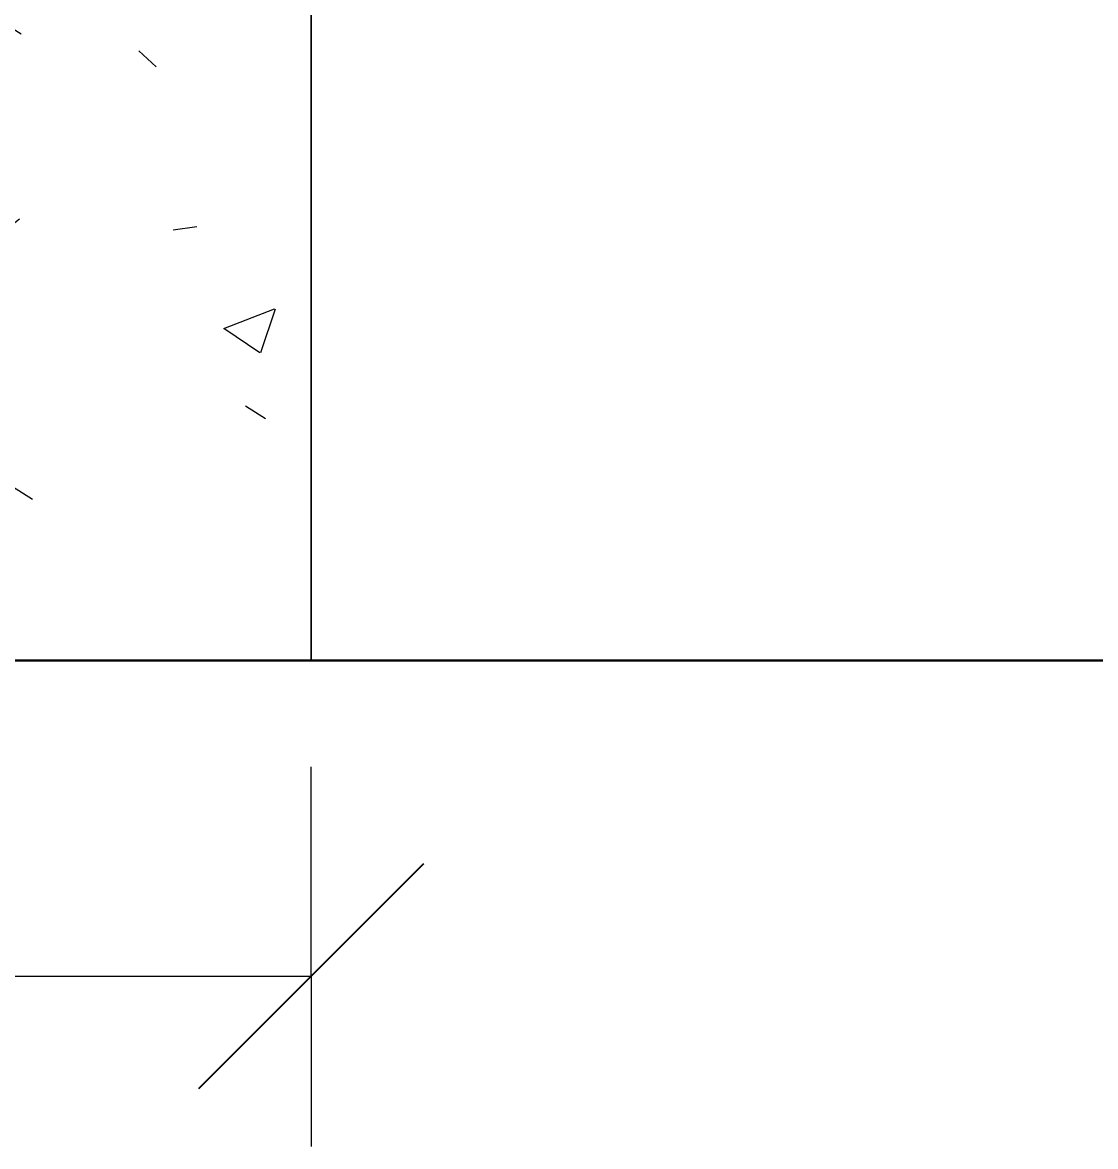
# Model space of a CAD drawing. Header units: metres. Extents: x 149 to 429, y -3 to 162.
# Drawn here: x 186.118 to 186.874, y -0.342 to 0.449 of the extents above; entities that cross this region are included whole.
import ezdxf

# ---------------------------------------------------------------- set-up
doc = ezdxf.new("R2010")
doc.units = ezdxf.units.M
doc.layers.add('1053_ARQ_BASE_MATADOURO_2_dwg', color=7, linetype='Continuous', lineweight=5, true_color=0x767676)
for name, color, linetype, lineweight in [('A-ANNO-DIMS', 7, 'Continuous', 5), ('A-ANNO-DIMS-50', 7, 'Continuous', 5), ('A-DETL', 7, 'Continuous', 5), ('A-DETL-GENF', 7, 'Continuous', 5), ('A-PISO', 7, 'Continuous', 5), ('A-WALL', 7, 'Continuous', 9), ('G-ANNO-DIMS', 7, 'Continuous', 5)]:
    doc.layers.add(name, color=color, linetype=linetype, lineweight=lineweight)
doc.styles.add('Century Gothic_2', font='GOTHIC.TTF', dxfattribs={"height": 0.05})
doc.dimstyles.new('Setores_1_mm', dxfattribs={"dimscale": 0.3048, "dimtxt": 0.052208, "dimasz": 0.520833, "dimexe": 0.393701, "dimexo": 0.246063, "dimgap": 0.287073, "dimtad": 1, "dimrnd": 0.01, "dimzin": 0, "dimdsep": 46, "dimtxsty": 'Century Gothic_2', "dimblk1": 'OBLIQUE', "dimblk2": 'OBLIQUE', "dimsah": 1, "dimcen": 0.09, "dimazin": 0, "dimtfac": 1, "dimtdec": 4, "dimtix": 1, "dimtmove": 0, "dimatfit": 3, "dimfxl": 1, "dimtvp": 1, "dimtolj": 1, "dimtzin": 0, "dimarcsym": 2})

# ---------------------------------------------------------------- blocks, each defined once
blk = doc.blocks.new('1053_ARQ_BASE_MATADOURO_2_dwg-3637054-GG')
at = {"layer": 'A-PISO', "lineweight": 30}
for p, q in [((-110.06199, 0), (-103.91246, 0)), ((-103.91246, 0), (-110.06199, 0))]:
    blk.add_line(p, q, dxfattribs=at)
at = {"layer": 'A-PISO'}
for p, q in [((-109.73338, 0), (-107.29498, 0)), ((-107.29498, 0), (-109.73338, 0)), ((-109.63338, 0), (-107.39498, 0)), ((-107.39498, 0), (-109.63338, 0)), ((-107.21418, 0), (-107.46418, 0)), ((-107.21418, 0), (-107.46418, 0)), ((-107.46418, 0), (-107.21418, 0)), ((-107.21418, 0), (-107.46418, 0)), ((-107.46418, 0), (-107.21418, 0)), ((-107.46418, 0), (-107.21418, 0)), ((-107.21418, 0), (-107.46418, 0)), ((-107.44738, 0), (-107.14153, 0)), ((-105.94153, 0), (-107.41769, 0)), ((-106.0595, 0), (-107.41591, 0)), ((-107.28618, 0), (-107.39218, 0)), ((-107.28618, 0), (-107.39218, 0)), ((-107.28618, 0), (-107.39218, 0)), ((-107.28618, 0), (-107.39218, 0)), ((-107.28618, 0), (-107.39218, 0)), ((-107.28618, 0), (-107.39218, 0)), ((-107.28618, 0), (-107.39218, 0)), ((-107.28618, 0), (-107.39218, 0)), ((-107.28618, 0), (-107.39218, 0)), ((-107.28618, 0), (-107.39218, 0)), ((-107.38975, 0), (-106.05331, 0)), ((-107.36873, 0), (-106.0323, 0)), ((-106.00614, 0), (-107.36254, 0)), ((-106.81418, 0), (-107.21418, 0)), ((-106.56418, 0), (-107.21418, 0)), ((-107.21418, 0), (-104.08918, 0)), ((-107.21418, 0), (-104.08918, 0)), ((-107.21418, 0), (-104.21418, 0)), ((-104.21418, 0), (-107.21418, 0)), ((-103.96418, 0), (-107.21418, 0)), ((-104.21418, 0), (-107.21418, 0)), ((-104.21418, 0), (-107.21418, 0)), ((-107.21418, 0), (-104.21418, 0)), ((-107.21418, 0), (-104.21418, 0))]:
    blk.add_line(p, q, dxfattribs=at)
at = {"layer": 'A-PISO', "lineweight": 25}
for p, q in [((-107.37818, 0), (-107.48418, 0)), ((-107.37818, 0), (-107.48418, 0)), ((-107.37434, 0), (-107.48034, 0)), ((-107.36252, 0), (-107.46852, 0)), ((-107.36818, 0), (-107.37818, 0)), ((-107.37818, 0), (-107.36818, 0))]:
    blk.add_line(p, q, dxfattribs=at)
at = {"layer": 'A-PISO', "flags": 128}
for points in [[(-107.21418, 0), (-107.46418, 0), (-109.56418, 0)], [(-107.21418, 0), (-104.21418, 0), (-103.96418, 0)]]:
    blk.add_lwpolyline(points, dxfattribs=at)
blk = doc.blocks.new('DIMBLOCK31-GG')
at = {"layer": 'A-ANNO-DIMS-50'}
for p, q in [((185.02117, -0.22238), (185.02117, -0.075)), ((186.32117, -0.22238), (186.32117, -0.075)), ((185.02117, -0.22238), (186.32117, -0.22238)), ((185.02117, -0.22238), (185.02117, -0.34238)), ((186.32117, -0.22238), (186.32117, -0.34238))]:
    blk.add_line(p, q, dxfattribs=at)
at = {"layer": 'A-ANNO-DIMS-50', "lineweight": 25}
for p, q in [((185.02117, -0.22238), (185.10055, -0.14301)), ((186.32117, -0.22238), (186.40055, -0.14301)), ((185.02117, -0.22238), (184.9418, -0.30176)), ((186.32117, -0.22238), (186.2418, -0.30176))]:
    blk.add_line(p, q, dxfattribs=at)
at = {"layer": 'A-ANNO-DIMS-50', "color": 0, "insert": (185.56095, -0.0708), "char_height": 0.05, "width": 0.2645226, "attachment_point": 1, "line_spacing_factor": 0.984502, "style": 'Century Gothic_2'}
blk.add_mtext('1,30 m', dxfattribs=at)
blk = doc.blocks.new('_Oblique')
at = {"color": 0, "linetype": 'ByBlock', "lineweight": -2}
blk.add_line((-0.5, -0.5), (0.5, 0.5), dxfattribs=at)

msp = doc.modelspace()

# ---------------------------------------------------------------- hatches: boundary and pattern name
at = {"layer": 'A-DETL-GENF', "true_color": 0xd4d4d4}
h = msp.add_hatch(dxfattribs=at)
h.set_pattern_fill('FP_3', color=254, style=0, pattern_type=2)
h.set_pattern_definition([(50, (189.50036, 1.1), (0.364365, -0.031877), [0.0381, -0.4191]), (355, (189.50036, 1.1), (-0.070485, 0.382117), [0.03048, -0.33528]), (100.451, (189.53036, 1.097), (0.293886, 0.35023), [0.03238, -0.35618]), (46.184, (189.50036, 1.202), (0.54216, -0.084084), [0.05715, -0.62865]), (96.636, (189.54536, 1.195), (0.474805, 0.494854), [0.04857, -0.53427]), (351.184, (189.50036, 1.202), (0.47481, 0.49485), [0.04572, -0.50292]), (21, (189.55036, 1.176), (0.303226, -0.204528), [0.0381, -0.4191]), (326, (189.55036, 1.176), (0.123607, 0.36838), [0.03048, -0.33528]), (71.451, (189.57636, 1.159), (0.426833, 0.16384), [0.03238, -0.35618]), (37.5, (189.50036, 1.1), (0.0061807, 0.169108), [0.01676, -0.31445, 0.01676, -0.3236, -0.33655]), (37.5, (189.50036, 1.1), (0.0061807, 0.169108), [-0.67158, 0.01676, -0.31979]), (7.5, (189.50036, 1.1), (0.133641, 0.200358), [0.01676, -0.17729, 0.01676, -0.30683, -0.12827]), (7.5, (189.50036, 1.1), (0.133641, 0.200358), [-0.51765, 0.01676, -0.11151]), (327.5, (189.38636, 1.1), (0.2711816, -0.0114606), [0.01676, -0.11024, 0.01676, -0.37948, -0.52578]), (327.5, (189.38636, 1.1), (0.2711816, -0.0114606), [-0.52324, 0.01676, -0.50902]), (317.5, (189.33636, 1.1), (0.296258, 0.05085), [0.01676, -0.14834, 0.01676, -0.24638, -0.37338]), (317.5, (189.33636, 1.1), (0.296258, 0.05085), [-0.42824, 0.01676, -0.35662])])
h.paths.add_polyline_path([(186.10583, 1.90324), (186.10583, 1.90209), (186.10593, 1.90093)])
h.paths.add_polyline_path([(186.08887, 1.8842), (186.09265, 1.88327), (186.08819, 1.88198), (186.08509, 1.88367), (186.08689, 1.88392)])
h.paths.add_polyline_path([(186.07459, 1.89029), (186.07459, 1.89082), (186.07428, 1.89105)])
h.paths.add_polyline_path([(186.07191, 1.89676), (186.07189, 1.89822), (186.07185, 1.89818)])
h.paths.add_polyline_path([(186.07117, 0), (186.32117, 0), (186.32117, 2), (186.10137, 2), (186.1014, 1.9333), (186.10467, 1.9333), (186.10688, 1.93165), (186.10688, 1.92969), (186.10467, 1.9283), (186.10514, 1.90647), (186.10575, 1.90392), (186.1065, 1.90162), (186.10717, 1.9), (186.10181, 1.88706), (186.09265, 1.88372), (186.08693, 1.88396), (186.0837, 1.88355), (186.07576, 1.88748), (186.07357, 1.89148), (186.0729, 1.89283), (186.072, 1.89608), (186.07117, 1.89855), (186.07117, 1.8), (186.11117, 1.8), (186.11117, 0.55), (186.07117, 0.55), (186.07117, 0.36393)])
h.paths.add_polyline_path([(186.07191, 1.90324), (186.0732, 1.90748), (186.07307, 1.9283), (186.07117, 1.92938), (186.07117, 1.90324)])
h.paths.add_polyline_path([(186.07117, 1.90145), (186.07182, 1.90324), (186.07117, 1.90324)])
h.paths.add_polyline_path([(186.07117, 1.9317), (186.07133, 1.93223), (186.07307, 1.9333), (186.07637, 1.93357), (186.07637, 2), (186.07117, 2), (186.07117, 1.93219)])

# ---------------------------------------------------------------- linework, layer by layer
at = {"layer": 'A-DETL'}
for p, q in [((186.32117, 2), (186.32117, 0)), ((186.32117, 0), (186.07117, 0))]:
    msp.add_line(p, q, dxfattribs=at)
at = {"layer": 'A-WALL', "color": 253, "true_color": 0xaaaaaa}
for p, q in [((186.32117, 0), (186.32117, 2)), ((186.07117, 0), (186.32117, 0))]:
    msp.add_line(p, q, dxfattribs=at)
at = {"layer": 'G-ANNO-DIMS'}
msp.add_line((183.80197, 0), (195.14429, 0), dxfattribs=at)

# ---------------------------------------------------------------- block references
at = {"layer": '1053_ARQ_BASE_MATADOURO_2_dwg', "color": 7}
msp.add_blockref('1053_ARQ_BASE_MATADOURO_2_dwg-3637054-GG', (293.53536, 0), dxfattribs=at)

# ---------------------------------------------------------------- dimensions: what is measured, and where the dimension line sits
at = {"layer": 'A-ANNO-DIMS'}
dim = msp.add_linear_dim(base=(186.32117, -0.22238), p1=(185.02117, 0), p2=(186.32117, 0), dimstyle='Setores_1_mm', override={"dimpost": '<>', "dimfxl": 1.3}, dxfattribs=at)
dim.commit()
dim.dimension.update_dxf_attribs({"geometry": 'DIMBLOCK31-GG', "text_midpoint": (185.67117, -0.10863)})

doc.saveas('drawing.dxf')
